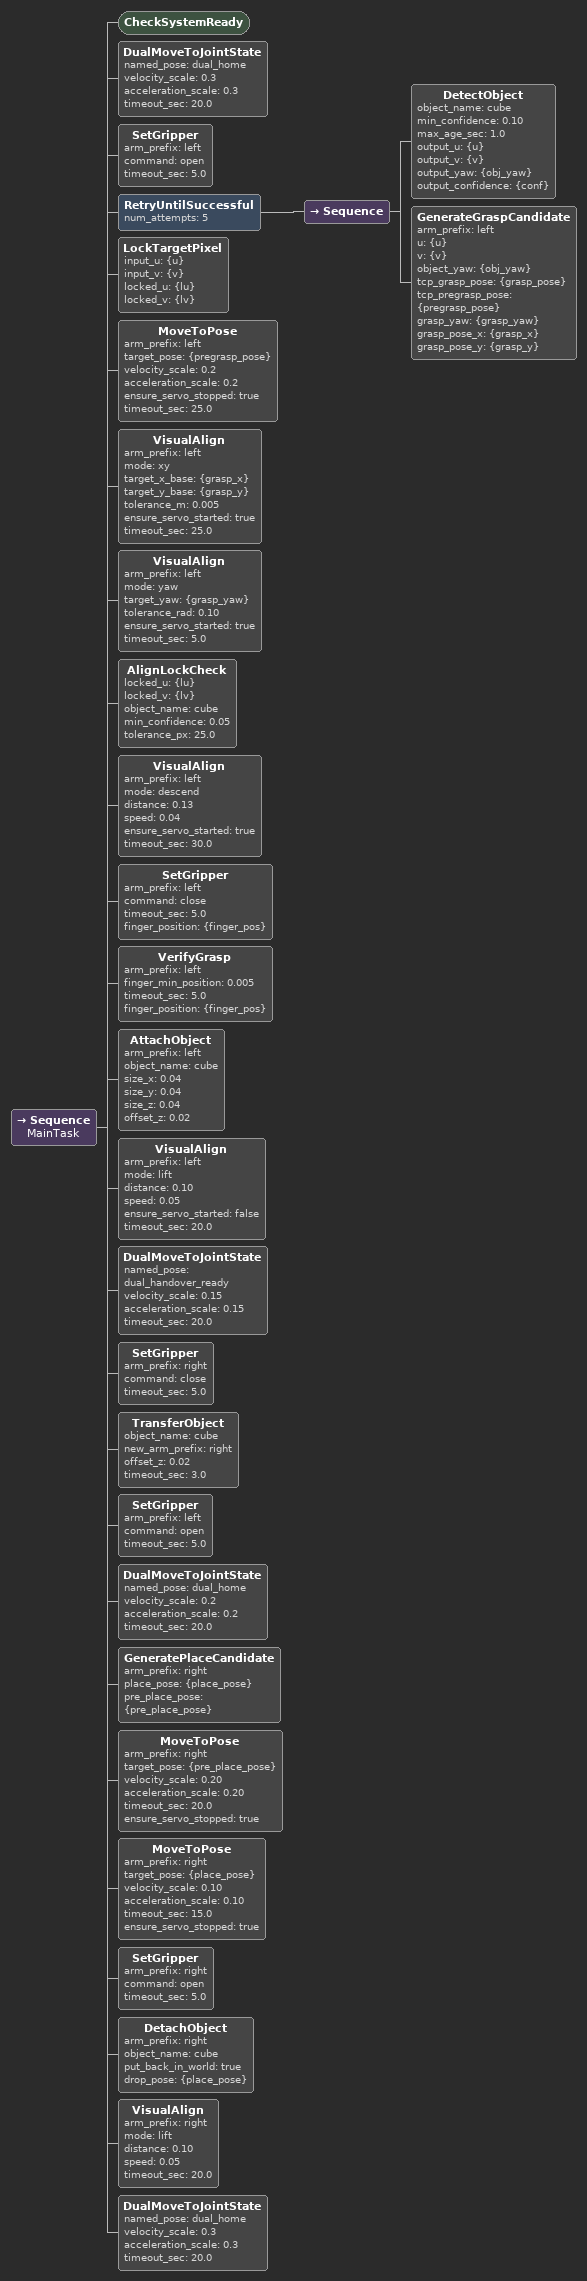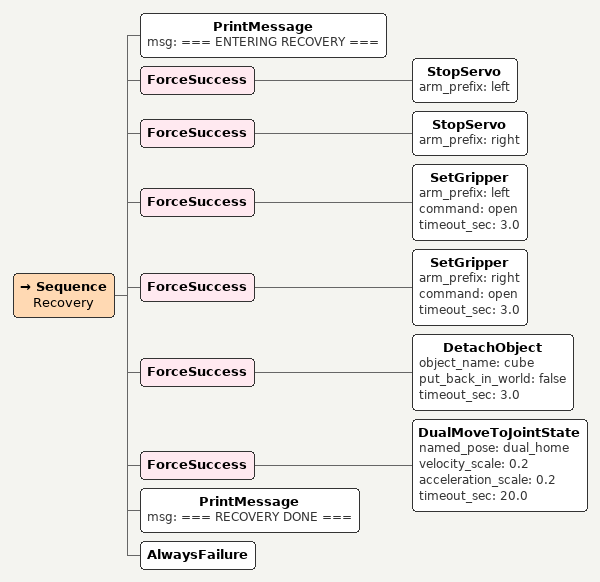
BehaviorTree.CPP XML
<Sequence name="MainTask">
    <CheckSystemReady/>

    <!-- ============ 起点: 双臂到 home ============ -->
    <DualMoveToJointState named_pose="dual_home" velocity_scale="0.3" acceleration_scale="0.3" timeout_sec="20.0"/>

    <!-- ============ 左臂 Pick ============ -->
    <SetGripper arm_prefix="left" command="open" timeout_sec="5.0"/>

    <RetryUntilSuccessful num_attempts="5">
        <Sequence>
            <DetectObject object_name="cube" min_confidence="0.10" max_age_sec="1.0" output_u="{u}" output_v="{v}" output_yaw="{obj_yaw}" output_confidence="{conf}"/>
            <GenerateGraspCandidate arm_prefix="left" u="{u}" v="{v}" object_yaw="{obj_yaw}" tcp_grasp_pose="{grasp_pose}" tcp_pregrasp_pose="{pregrasp_pose}" grasp_yaw="{grasp_yaw}" grasp_pose_x="{grasp_x}" grasp_pose_y="{grasp_y}"/>
        </Sequence>
    </RetryUntilSuccessful>

    <LockTargetPixel input_u="{u}" input_v="{v}" locked_u="{lu}" locked_v="{lv}"/>

    <MoveToPose arm_prefix="left" target_pose="{pregrasp_pose}" velocity_scale="0.2" acceleration_scale="0.2" ensure_servo_stopped="true" timeout_sec="25.0"/>

    <VisualAlign arm_prefix="left" mode="xy" target_x_base="{grasp_x}" target_y_base="{grasp_y}" tolerance_m="0.005" ensure_servo_started="true" timeout_sec="25.0"/>

    <VisualAlign arm_prefix="left" mode="yaw" target_yaw="{grasp_yaw}" tolerance_rad="0.10" ensure_servo_started="true" timeout_sec="5.0"/>

    <AlignLockCheck locked_u="{lu}" locked_v="{lv}" object_name="cube" min_confidence="0.05" tolerance_px="25.0"/>

    <VisualAlign arm_prefix="left" mode="descend" distance="0.13" speed="0.04" ensure_servo_started="true" timeout_sec="30.0"/>

    <SetGripper arm_prefix="left" command="close" timeout_sec="5.0" finger_position="{finger_pos}"/>

    <VerifyGrasp arm_prefix="left" finger_min_position="0.005" timeout_sec="5.0" finger_position="{finger_pos}"/>

    <AttachObject arm_prefix="left" object_name="cube" size_x="0.04" size_y="0.04" size_z="0.04" offset_z="0.02"/>

    <VisualAlign arm_prefix="left" mode="lift" distance="0.10" speed="0.05" ensure_servo_started="false" timeout_sec="20.0"/>

    <!-- ============ 双臂到 handover 位姿 ============ -->
    <DualMoveToJointState named_pose="dual_handover_ready" velocity_scale="0.15" acceleration_scale="0.15" timeout_sec="20.0"/>

    <!-- ============ 交接: 严格顺序 ============ -->
    <!-- 1. 右手咬 (cube 此刻被双夹爪同时夹持) -->
    <SetGripper arm_prefix="right" command="close" timeout_sec="5.0"/>

    <!-- 2. Planning scene 原子转移: left_grasp_frame -> right_grasp_frame -->
    <TransferObject object_name="cube" new_arm_prefix="right" offset_z="0.02" timeout_sec="3.0"/>

    <!-- 3. 左手松 (cube 只被右手夹持) -->
    <SetGripper arm_prefix="left" command="open" timeout_sec="5.0"/>

    <!-- ============ 双臂回 home (左臂让路给右臂 place) ============ -->
    <DualMoveToJointState named_pose="dual_home" velocity_scale="0.2" acceleration_scale="0.2" timeout_sec="20.0"/>

    <!-- ============ 右臂 Place ============ -->
    <GeneratePlaceCandidate arm_prefix="right" place_pose="{place_pose}" pre_place_pose="{pre_place_pose}"/>

    <MoveToPose arm_prefix="right" target_pose="{pre_place_pose}" velocity_scale="0.20" acceleration_scale="0.20" timeout_sec="20.0" ensure_servo_stopped="true"/>

    <MoveToPose arm_prefix="right" target_pose="{place_pose}" velocity_scale="0.10" acceleration_scale="0.10" timeout_sec="15.0" ensure_servo_stopped="true"/>

    <SetGripper arm_prefix="right" command="open" timeout_sec="5.0"/>

    <DetachObject arm_prefix="right" object_name="cube" put_back_in_world="true" drop_pose="{place_pose}"/>

    <VisualAlign arm_prefix="right" mode="lift" distance="0.10" speed="0.05" timeout_sec="20.0"/>

    <!-- ============ 收尾: 双臂回 home ============ -->
    <DualMoveToJointState named_pose="dual_home" velocity_scale="0.3" acceleration_scale="0.3" timeout_sec="20.0"/>
</Sequence>

<Sequence name="Recovery">
    <PrintMessage msg="=== ENTERING RECOVERY ==="/>

    <!-- Stop 两臂的 servo (可能有一个在跑) -->
    <ForceSuccess>
        <StopServo arm_prefix="left"/>
    </ForceSuccess>
    <ForceSuccess>
        <StopServo arm_prefix="right"/>
    </ForceSuccess>

    <!-- 松开双爪 -->
    <ForceSuccess>
        <SetGripper arm_prefix="left" command="open" timeout_sec="3.0"/>
    </ForceSuccess>
    <ForceSuccess>
        <SetGripper arm_prefix="right" command="open" timeout_sec="3.0"/>
    </ForceSuccess>

    <!-- 清理 cube (无论 attach 在哪只手, 直接删掉) -->
    <ForceSuccess>
        <DetachObject object_name="cube" put_back_in_world="false" timeout_sec="3.0"/>
    </ForceSuccess>

    <!-- 双臂回 home -->
    <ForceSuccess>
        <DualMoveToJointState named_pose="dual_home" velocity_scale="0.2" acceleration_scale="0.2" timeout_sec="20.0"/>
    </ForceSuccess>

    <PrintMessage msg="=== RECOVERY DONE ==="/>
    <AlwaysFailure/>
</Sequence>
